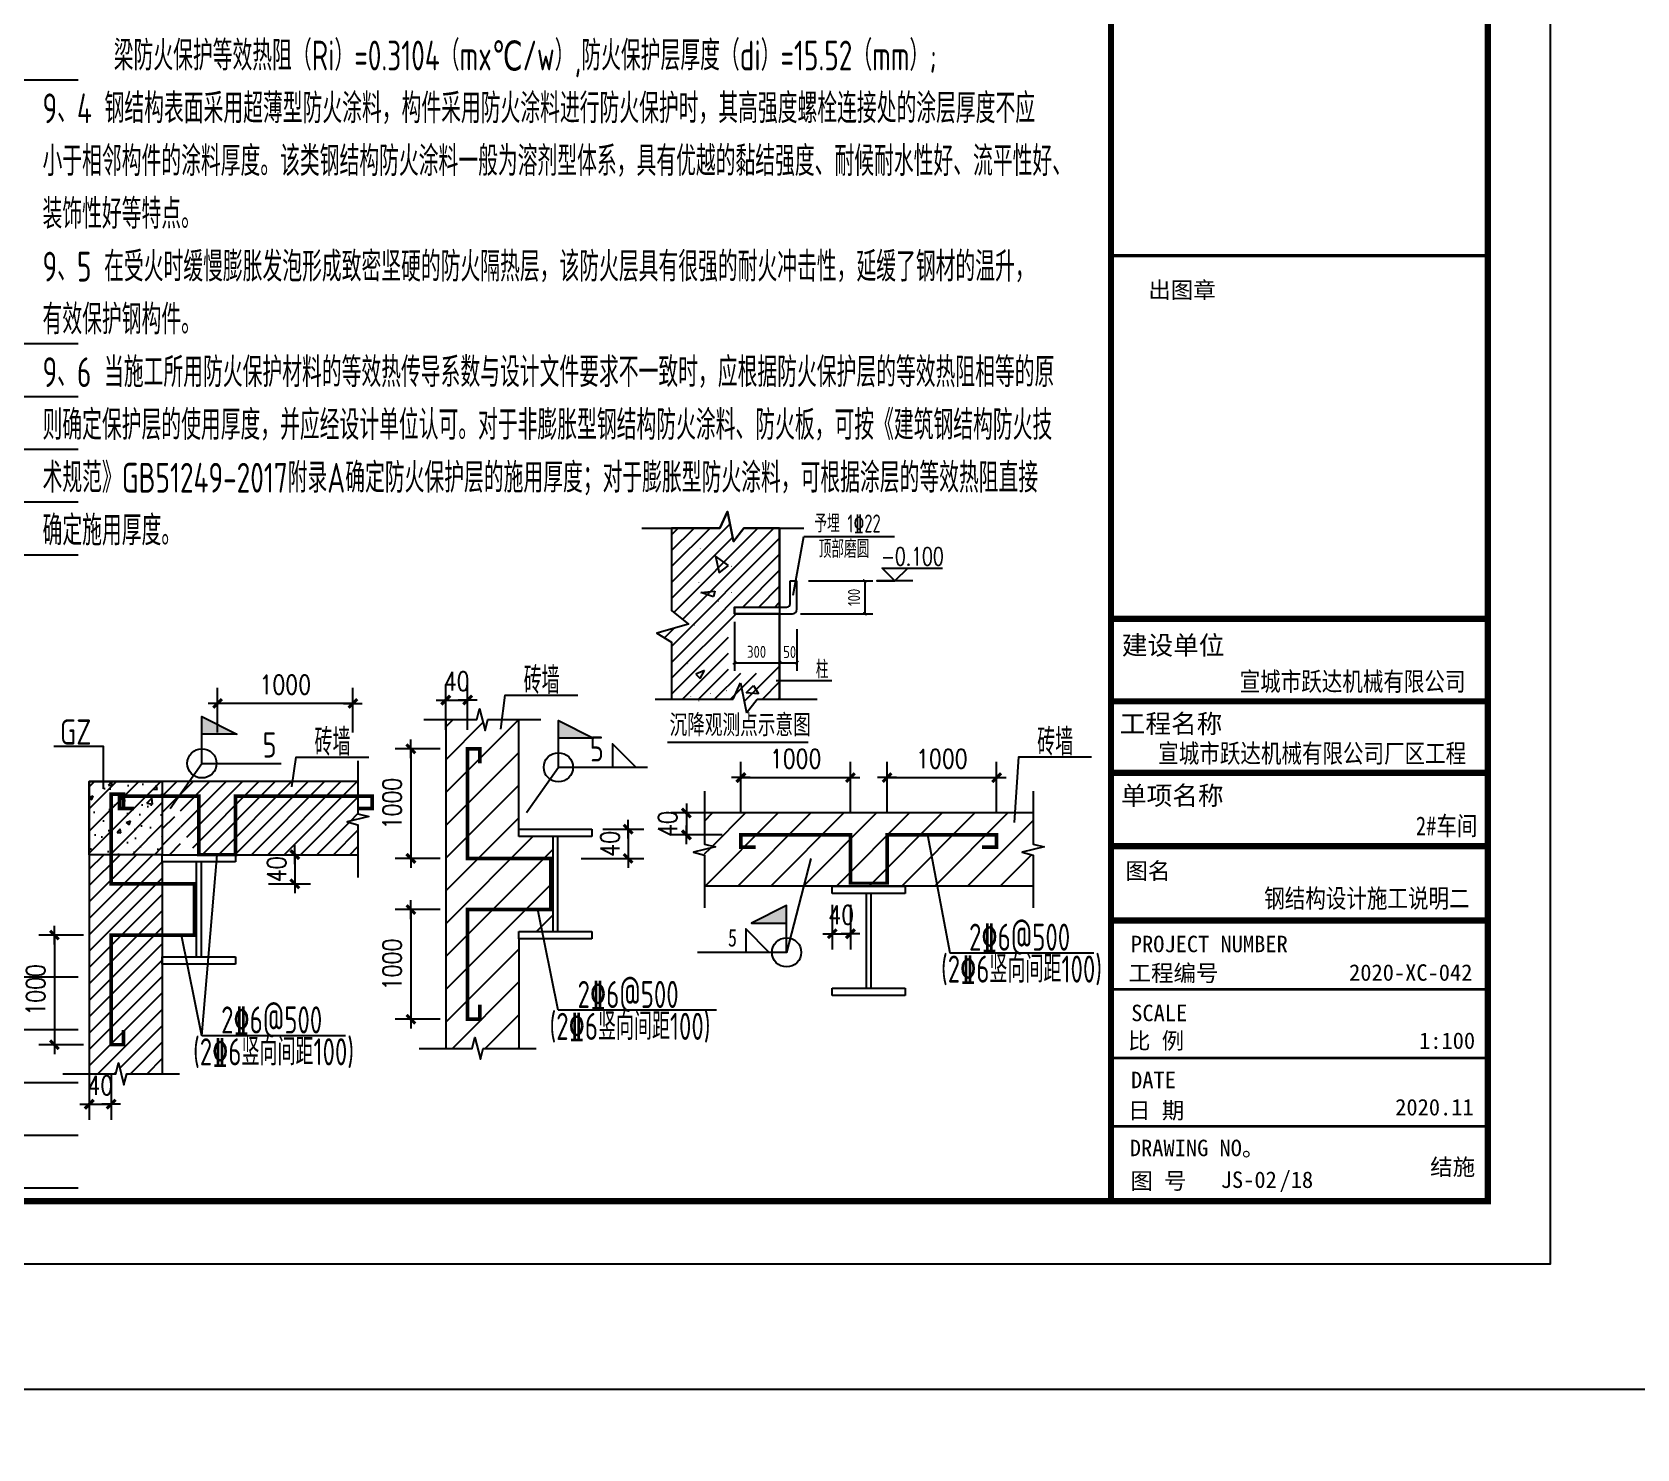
# Model space of a CAD drawing. Extents: x 69728788 to 150163257, y 20675998 to 43663798.
# Drawn here: x 75079007 to 75104611, y 21811338 to 21833936 of the extents above; entities that cross this region are included whole.
import ezdxf
from ezdxf.enums import TextEntityAlignment as Align

# ---------------------------------------------------------------- set-up
doc = ezdxf.new("R2010")
doc.units = 0
doc.header["$LTSCALE"] = 1000
doc.header["$MEASUREMENT"] = 0
doc.layers.get('0').update_dxf_attribs({"linetype": 'CONTINUOUS'})
doc.layers.get('DEFPOINTS').update_dxf_attribs({"linetype": 'CONTINUOUS'})
for name, color, linetype in [('10', 7, 'CONTINUOUS'), ('AXIS', 3, 'CONTINUOUS'), ('JZSM', 7, 'CONTINUOUS'), ('mb-标准层', 7, 'CONTINUOUS'), ('PUB_TITLE', 4, 'CONTINUOUS'), ('S', 2, 'CONTINUOUS'), ('S1', 2, 'CONTINUOUS'), ('SYMB', 7, 'CONTINUOUS'), ('TEXT', 7, 'CONTINUOUS'), ('图审改图', 114, 'CONTINUOUS'), ('图框', 253, 'CONTINUOUS'), ('底线', 250, 'CONTINUOUS'), ('钢梁', 97, 'CONTINUOUS')]:
    doc.layers.add(name, color=color, linetype=linetype)
doc.styles.add('-黑体', font='simhei.ttf')
doc.styles.add('CPX', font='atssdeng.shx', dxfattribs={"width": 0.8, "bigfont": 'atssdchn.shx'})
doc.styles.add('DIM_FONT', font='SIMPLEX.shx', dxfattribs={"width": 0.8})
doc.styles.add('HZS', font='atssdeng.shx', dxfattribs={"width": 0.7, "bigfont": 'atssdchn.shx'})
doc.styles.add('hztxt', font='romand_pkpm', dxfattribs={"bigfont": 'hztxt'})
doc.styles.add('LU', font='tssdeng.shx', dxfattribs={"width": 0.8, "bigfont": 'hztxt.shx'})
doc.styles.add('TSSD_Dimension', font='Tssdeng.shx', dxfattribs={"width": 0.7, "bigfont": 'hztxt.shx'})
doc.styles.add('TSSD_Label', font='tssdeng.shx', dxfattribs={"width": 0.6, "bigfont": 'hztxt.shx'})
doc.styles.add('宋体', font='', dxfattribs={"width": 0.8})
doc.styles.add('黑体', font='simhei.ttf', dxfattribs={"width": 0.6, "height": 4.3})
doc.styles.get('宋体').set_extended_font_data('SimSun')
doc.dimstyles.new('DIMN$0', dxfattribs={"dimtxt": 300, "dimasz": 1, "dimexe": 250, "dimexo": 300, "dimgap": 150, "dimtad": 1, "dimdec": 0, "dimdsep": 46, "dimtxsty": 'DIM_FONT', "dimblk": '_DIMX', "dimcen": 2.5, "dimclrt": 7, "dimadec": 0, "dimazin": 0, "dimtfac": 1, "dimtdec": 0, "dimtix": 1, "dimtmove": 2, "dimatfit": 3, "dimldrblk": '_DIMX', "dimfxl": 1, "dimtolj": 1, "dimtzin": 0, "dimarcsym": 0})
pattern_1 = [(45, (74873367.88, 21260629.28), (-130.79339, 130.79339), [])]

# ---------------------------------------------------------------- blocks, each defined once
blk = doc.blocks.new('_ArchTick')
at = {"color": 0, "linetype": 'ByBlock', "const_width": 0.4}
blk.add_lwpolyline([(-0.5, -0.5), (0.5, 0.5)], dxfattribs=at)
blk = doc.blocks.new('新块FHFHDFGFGF')
at = {"color": 7}
for p, q in [((75180, -34303), (75367, -33891)), ((75367, -33891), (75180, -34303)), ((75367, -33891), (75516, -34639)), ((75516, -34639), (75367, -33891)), ((73235, -34303), (75180, -34303)), ((73973, -35659), (75429, -34202)), ((73973, -34303), (73973, -36358)), ((73973, -34303), (73973, -36358)), ((73973, -35261), (74931, -34303)), ((73973, -34465), (74136, -34303)), ((73973, -34863), (74534, -34303)), ((75180, -34303), (73973, -34303)), ((74026, -36401), (76125, -34303)), ((74247, -36577), (76522, -34303)), ((75516, -34639), (75778, -34303)), ((75778, -34303), (75516, -34639)), ((75778, -34303), (77274, -34303)), ((76666, -34303), (75778, -34303)), ((76666, -34303), (76666, -38567)), ((76666, -36268), (76666, -34303)), ((73973, -36056), (75495, -34534)), ((73973, -37250), (76666, -34556)), ((77005, -35976), (77272, -34510)), ((77272, -34510), (79534, -34510)), ((73973, -37647), (76666, -34954)), ((75395, -35234), (75069, -34998)), ((75069, -34998), (75159, -35416)), ((75159, -35416), (75395, -35234)), ((75750, -36268), (76666, -35352)), ((74705, -35906), (75050, -35869)), ((75014, -36015), (74705, -35906)), ((75050, -35869), (75014, -36015)), ((76147, -36268), (76666, -35749)), ((76928, -35618), (77097, -35618)), ((76928, -36190), (76928, -35618)), ((77097, -36325), (77097, -35618)), ((77384, -35618), (78991, -35618)), ((78791, -35618), (78791, -36437)), ((73973, -36358), (74394, -36695)), ((73973, -36358), (74394, -36695)), ((75541, -36268), (75541, -36437)), ((75541, -36437), (75541, -36268)), ((75541, -36268), (76849, -36268)), ((75541, -36268), (76666, -36268)), ((76545, -36268), (76666, -36147)), ((74394, -36695), (73609, -36919)), ((74394, -36695), (73609, -36919)), ((73793, -37032), (74025, -36800)), ((73973, -38045), (75581, -36437)), ((75541, -36437), (76984, -36437)), ((76666, -36437), (75541, -36437)), ((75541, -36637), (75541, -37855)), ((76666, -38567), (76666, -36437)), ((76666, -36637), (76666, -37855)), ((77184, -36437), (78991, -36437)), ((73609, -36919), (73973, -37143)), ((73609, -36919), (73973, -37143)), ((73973, -38443), (75396, -37019)), ((73973, -37143), (73973, -38567)), ((73973, -37143), (73973, -38567)), ((77097, -36823), (77097, -37855)), ((74247, -38567), (75396, -37417)), ((74796, -37847), (74578, -37938)), ((74578, -37938), (74687, -38047)), ((74645, -38567), (75396, -37815)), ((74687, -38047), (74796, -37847)), ((75042, -38567), (75696, -37913)), ((75440, -38567), (76094, -37913)), ((75541, -37655), (76666, -37655)), ((75785, -38620), (76666, -37738)), ((76666, -37655), (77097, -37655)), ((75505, -38567), (75692, -38155)), ((75505, -38567), (75692, -38155)), ((75692, -38155), (75841, -38903)), ((75692, -38155), (75841, -38903)), ((75831, -38410), (76013, -38228)), ((76013, -38228), (76140, -38428)), ((76236, -38567), (76666, -38136)), ((77965, -38109), (76578, -38109)), ((73560, -38567), (75505, -38567)), ((74298, -38567), (75505, -38567)), ((76140, -38428), (75831, -38410)), ((75841, -38903), (76103, -38567)), ((75841, -38903), (76103, -38567)), ((76103, -38567), (77599, -38567)), ((76633, -38567), (76666, -38534))]:
    blk.add_line(p, q, dxfattribs=at)
at = {"color": 3}
blk.add_line((76666, -36935), (76666, -37855), dxfattribs=at)
at = {"color": 7}
for points in [[(76666, -38567), (76666, -36437), (75541, -36437), (75541, -36268), (76666, -36268), (76666, -34303), (75778, -34303), (75516, -34639), (75367, -33891), (75180, -34303), (73973, -34303), (73973, -36358), (74394, -36695), (73609, -36919), (73973, -37143), (73973, -38567)], [(79991, -35618), (79091, -35618), (79541, -35618), (79859, -35300), (79541, -35618), (79223, -35300), (80723, -35300)]]:
    blk.add_lwpolyline(points, dxfattribs=at)
at = {"color": 7, "const_width": 11.2}
for points in [[(74682, -34817, 1), (74693, -34817, 1)], [(74627, -35416, 1), (74638, -35416, 1)], [(75462, -35252, 1), (75474, -35252, 1)], [(74645, -35652, 1), (74657, -35652, 1)], [(75462, -35906, 1), (75474, -35906, 1)], [(75136, -36123, 1), (75147, -36123, 1)], [(74536, -36722, 1), (74548, -36722, 1)], [(74791, -37230, 1), (74802, -37230, 1)], [(74373, -37684, 1), (74384, -37684, 1)], [(75335, -38355, 1), (75347, -38355, 1)], [(74446, -38501, 1), (74457, -38501, 1)], [(74645, -38609, 1), (74657, -38609, 1)], [(74936, -38428, 1), (74947, -38428, 1)]]:
    blk.add_lwpolyline(points, format="xyb", close=True, dxfattribs=at)
at = {"const_width": 50}
blk.add_lwpolyline([(73871, -39638), (77384, -39638)], dxfattribs=at)
at = {"color": 7}
for centre, radius in [((76849, -36190), 78.8), ((76984, -36325), 112)]:
    blk.add_arc(centre, radius, 270, 0, dxfattribs=at)
at = {"color": 7, "xscale": 80, "yscale": 80, "zscale": 80}
for p, rotation in [((78791, -35618), 90), ((78791, -36437), 270), ((75541, -37655), 180), ((76666, -37655), 180)]:
    blk.add_blockref('_ArchTick', p, dxfattribs=dict(at, rotation=rotation))
for p in [(76666, -37655), (77097, -37655)]:
    blk.add_blockref('_ArchTick', p, dxfattribs=at)
at = {"color": 7}
for s, height, style, width, p in [('予埋 1%%13222', 450, 'TSSD_Label', 0.7, (77535, -34411)), ('顶部磨圆', 450, 'hztxt', 0.7, (77641, -35046)), ('300', 300, 'LU', 0.8, (75855, -37535)), ('50', 300, 'LU', 0.8, (76755, -37539)), ('柱', 450, 'hztxt', 0.7, (77570, -38049))]:
    blk.add_text(s, height=height, dxfattribs=dict(at, style=style, width=width)).set_placement(p)
at = {"color": 7, "style": 'hztxt', "width": 0.7}
blk.add_text('-0.100', height=450, dxfattribs=at).set_placement((79973, -35231), align=Align.CENTER)
at = {"color": 7, "insert": (78521, -36028), "char_height": 300, "attachment_point": 5, "rotation": 90, "style": 'LU'}
blk.add_mtext('\\A1;100', dxfattribs=at)
at = {"layer": 'mb-标准层', "style": 'TSSD_Dimension', "width": 0.8}
blk.add_text('沉降观测点示意图', height=550, dxfattribs=at).set_placement((73922, -39490))
blk = doc.blocks.new('_DIMX')
blk.add_line((-150, 0), (150, 0))
at = {"const_width": 50}
blk.add_lwpolyline([(-70, -70), (70, 70)], dxfattribs=at)
blk = doc.blocks.new('*D44')
at = {"layer": 'AXIS', "color": 3, "lineweight": -2}
for p, q in [((75085515, 21819939), (75084800, 21819939)), ((75085050, 21819938), (75085050, 21818192)), ((75085515, 21818191), (75084800, 21818191))]:
    blk.add_line(p, q, dxfattribs=at)
at = {"layer": 'DEFPOINTS', "color": 0}
for p in [(75085815, 21819939), (75085050, 21818191), (75085815, 21818191)]:
    blk.add_point(p, dxfattribs=at)
at = {"layer": 'AXIS', "color": 3, "lineweight": -2}
for p, rotation in [((75085050, 21819939), 90), ((75085050, 21818191), 270)]:
    blk.add_blockref('_DIMX', p, dxfattribs=dict(at, rotation=rotation))
at = {"layer": 'AXIS', "color": 7, "insert": (75084750, 21819065), "char_height": 300, "attachment_point": 5, "rotation": 90, "style": 'DIM_FONT'}
blk.add_mtext('\\A1;1000', dxfattribs=at)
blk = doc.blocks.new('*D45')
at = {"layer": 'AXIS', "color": 3, "lineweight": -2}
for p, q in [((75088113, 21821222), (75088766, 21821222)), ((75088516, 21821221), (75088516, 21820758)), ((75087765, 21820757), (75088766, 21820757))]:
    blk.add_line(p, q, dxfattribs=at)
at = {"layer": 'DEFPOINTS', "color": 0}
for p in [(75087813, 21821222), (75087465, 21820757), (75088516, 21820757)]:
    blk.add_point(p, dxfattribs=at)
at = {"layer": 'AXIS', "color": 3, "lineweight": -2}
for p, rotation in [((75088516, 21821222), 90), ((75088516, 21820757), 270)]:
    blk.add_blockref('_DIMX', p, dxfattribs=dict(at, rotation=rotation))
at = {"layer": 'AXIS', "color": 7, "insert": (75088226, 21820990), "char_height": 300, "attachment_point": 5, "rotation": 90, "style": 'DIM_FONT'}
blk.add_mtext('\\A1;40', dxfattribs=at)
blk = doc.blocks.new('*D46')
at = {"layer": 'AXIS', "color": 3, "lineweight": -2}
for p, q in [((75085606, 21822805), (75085606, 21823532)), ((75085956, 21822805), (75085956, 21823532)), ((75085605, 21823282), (75085604, 21823282)), ((75085606, 21823282), (75085956, 21823282)), ((75085957, 21823282), (75085958, 21823282))]:
    blk.add_line(p, q, dxfattribs=at)
at = {"layer": 'DEFPOINTS', "color": 0}
for p in [(75085956, 21823282), (75085606, 21822505), (75085956, 21822505)]:
    blk.add_point(p, dxfattribs=at)
at = {"layer": 'AXIS', "color": 3, "lineweight": -2}
blk.add_blockref('_DIMX', (75085606, 21823282), dxfattribs=at)
at = {"layer": 'AXIS', "color": 3, "lineweight": -2, "rotation": 180}
blk.add_blockref('_DIMX', (75085956, 21823282), dxfattribs=at)
at = {"layer": 'AXIS', "color": 7, "insert": (75085781, 21823582), "char_height": 300, "attachment_point": 5, "style": 'DIM_FONT'}
blk.add_mtext('\\A1;40', dxfattribs=at)
blk = doc.blocks.new('*D47')
at = {"layer": 'AXIS', "color": 3, "lineweight": -2}
for p, q in [((75085515, 21822505), (75084800, 21822505)), ((75085050, 21822504), (75085050, 21820758)), ((75085515, 21820757), (75084800, 21820757))]:
    blk.add_line(p, q, dxfattribs=at)
at = {"layer": 'DEFPOINTS', "color": 0}
for p in [(75085815, 21822505), (75085050, 21820757), (75085815, 21820757)]:
    blk.add_point(p, dxfattribs=at)
at = {"layer": 'AXIS', "color": 3, "lineweight": -2}
for p, rotation in [((75085050, 21822505), 90), ((75085050, 21820757), 270)]:
    blk.add_blockref('_DIMX', p, dxfattribs=dict(at, rotation=rotation))
at = {"layer": 'AXIS', "color": 7, "insert": (75084750, 21821631), "char_height": 300, "attachment_point": 5, "rotation": 90, "style": 'DIM_FONT'}
blk.add_mtext('\\A1;1000', dxfattribs=at)
blk = doc.blocks.new('*D48')
at = {"layer": 'AXIS', "color": 3, "lineweight": -2}
for p, q in [((75079828, 21819533), (75079113, 21819533)), ((75079363, 21819532), (75079363, 21817786)), ((75079828, 21817785), (75079113, 21817785))]:
    blk.add_line(p, q, dxfattribs=at)
at = {"layer": 'DEFPOINTS', "color": 0}
for p in [(75080128, 21819533), (75079363, 21817785), (75080128, 21817785)]:
    blk.add_point(p, dxfattribs=at)
at = {"layer": 'AXIS', "color": 3, "lineweight": -2}
for p, rotation in [((75079363, 21819533), 90), ((75079363, 21817785), 270)]:
    blk.add_blockref('_DIMX', p, dxfattribs=dict(at, rotation=rotation))
at = {"layer": 'AXIS', "color": 7, "insert": (75079063, 21818659), "char_height": 300, "attachment_point": 5, "rotation": 90, "style": 'DIM_FONT'}
blk.add_mtext('\\A1;1000', dxfattribs=at)
blk = doc.blocks.new('*D49')
at = {"layer": 'AXIS', "color": 3, "lineweight": -2}
for p, q in [((75082678, 21820816), (75083449, 21820816)), ((75083199, 21820815), (75083199, 21820352)), ((75082777, 21820351), (75083449, 21820351))]:
    blk.add_line(p, q, dxfattribs=at)
at = {"layer": 'DEFPOINTS', "color": 0}
for p in [(75082378, 21820816), (75082477, 21820351), (75083199, 21820351)]:
    blk.add_point(p, dxfattribs=at)
at = {"layer": 'AXIS', "color": 3, "lineweight": -2}
for p, rotation in [((75083199, 21820816), 90), ((75083199, 21820351), 270)]:
    blk.add_blockref('_DIMX', p, dxfattribs=dict(at, rotation=rotation))
at = {"layer": 'AXIS', "color": 7, "insert": (75082909, 21820583), "char_height": 300, "attachment_point": 5, "rotation": 90, "style": 'DIM_FONT'}
blk.add_mtext('\\A1;40', dxfattribs=at)
blk = doc.blocks.new('*D50')
at = {"layer": 'AXIS', "color": 3, "lineweight": -2}
for p, q in [((75079919, 21817313), (75079919, 21816586)), ((75080269, 21817313), (75080269, 21816586)), ((75079918, 21816836), (75079917, 21816836)), ((75079919, 21816836), (75080269, 21816836)), ((75080270, 21816836), (75080271, 21816836))]:
    blk.add_line(p, q, dxfattribs=at)
at = {"layer": 'DEFPOINTS', "color": 0}
for p in [(75079919, 21817613), (75080269, 21817613), (75080269, 21816836)]:
    blk.add_point(p, dxfattribs=at)
at = {"layer": 'AXIS', "color": 3, "lineweight": -2}
blk.add_blockref('_DIMX', (75079919, 21816836), dxfattribs=at)
at = {"layer": 'AXIS', "color": 3, "lineweight": -2, "rotation": 180}
blk.add_blockref('_DIMX', (75080269, 21816836), dxfattribs=at)
at = {"layer": 'AXIS', "color": 7, "insert": (75080094, 21817136), "char_height": 300, "attachment_point": 5, "style": 'DIM_FONT'}
blk.add_mtext('\\A1;40', dxfattribs=at)
blk = doc.blocks.new('*D51')
at = {"layer": 'AXIS', "color": 3, "lineweight": -2}
for p, q in [((75081967, 21822763), (75081967, 21823478)), ((75084125, 21822763), (75084125, 21823478)), ((75084124, 21823228), (75081968, 21823228))]:
    blk.add_line(p, q, dxfattribs=at)
at = {"layer": 'DEFPOINTS', "color": 0}
for p in [(75081967, 21823228), (75081967, 21822463), (75084125, 21822463)]:
    blk.add_point(p, dxfattribs=at)
at = {"layer": 'AXIS', "color": 3, "lineweight": -2, "rotation": 180}
blk.add_blockref('_DIMX', (75081967, 21823228), dxfattribs=at)
at = {"layer": 'AXIS', "color": 3, "lineweight": -2}
blk.add_blockref('_DIMX', (75084125, 21823228), dxfattribs=at)
at = {"layer": 'AXIS', "color": 7, "insert": (75083046, 21823528), "char_height": 300, "attachment_point": 5, "style": 'DIM_FONT'}
blk.add_mtext('\\A1;1000', dxfattribs=at)
blk = doc.blocks.new('*D53')
at = {"layer": 'AXIS', "color": 3, "lineweight": -2}
for p, q in [((75091772, 21820016), (75091772, 21819305)), ((75092063, 21820016), (75092063, 21819305)), ((75091771, 21819555), (75091770, 21819555)), ((75091772, 21819555), (75092063, 21819555)), ((75092064, 21819555), (75092065, 21819555))]:
    blk.add_line(p, q, dxfattribs=at)
at = {"layer": 'DEFPOINTS', "color": 0}
for p in [(75091772, 21820316), (75092063, 21820316), (75092063, 21819555)]:
    blk.add_point(p, dxfattribs=at)
at = {"layer": 'AXIS', "color": 3, "lineweight": -2}
blk.add_blockref('_DIMX', (75091772, 21819555), dxfattribs=at)
at = {"layer": 'AXIS', "color": 3, "lineweight": -2, "rotation": 180}
blk.add_blockref('_DIMX', (75092063, 21819555), dxfattribs=at)
at = {"layer": 'AXIS', "color": 7, "insert": (75091917, 21819855), "char_height": 300, "attachment_point": 5, "style": 'DIM_FONT'}
blk.add_mtext('\\A1;40', dxfattribs=at)
blk = doc.blocks.new('*D54')
at = {"layer": 'AXIS', "color": 3, "lineweight": -2}
for p, q in [((75090015, 21821481), (75089196, 21821481)), ((75089446, 21821482), (75089446, 21821483)), ((75089446, 21821481), (75089446, 21821131)), ((75090015, 21821131), (75089196, 21821131)), ((75089446, 21821130), (75089446, 21821129))]:
    blk.add_line(p, q, dxfattribs=at)
at = {"layer": 'DEFPOINTS', "color": 0}
for p in [(75090315, 21821481), (75089446, 21821131), (75090315, 21821131)]:
    blk.add_point(p, dxfattribs=at)
at = {"layer": 'AXIS', "color": 3, "lineweight": -2}
for p, rotation in [((75089446, 21821481), 270), ((75089446, 21821131), 90)]:
    blk.add_blockref('_DIMX', p, dxfattribs=dict(at, rotation=rotation))
at = {"layer": 'AXIS', "color": 7, "insert": (75089146, 21821306), "char_height": 300, "attachment_point": 5, "rotation": 90, "style": 'DIM_FONT'}
blk.add_mtext('\\A1;40', dxfattribs=at)

msp = doc.modelspace()

# ---------------------------------------------------------------- hatches: boundary and pattern name
at = {"layer": '10'}
h = msp.add_hatch(dxfattribs=at)
h.set_pattern_fill('钢筋混凝土', color=256, scale=100, style=0)
h.set_pattern_definition([(45, (74872556.2, 21260629.28), (-176.7767, 176.7767), []), (50, (74872556.2, 21260629.3), (717.2602, -62.75213), [75, -825]), (355, (74872556.2, 21260629.3), (-138.7513, 752.1921), [60, -660]), (100.4514, (74872615.96, 21260624.05), (578.5094, 689.43954), [63.7402, -701.1421]), (46.1842, (74872556.2, 21260829.3), (1067.241, -165.519), [112.5, -1237.5]), (96.6356, (74872645.1, 21260815.5), (934.6627, 974.1179), [95.6103, -1051.713]), (351.1842, (74872556.2, 21260829.3), (934.662, 974.1186), [90, -990]), (21, (74872656.2, 21260779.3), (596.90705, -402.6189), [75, -825]), (326, (74872656.2, 21260779.3), (243.3153, 725.15), [60, -660]), (71.4514, (74872705.9, 21260745.7), (840.2226, 322.5305), [63.7402, -701.1421]), (37.5, (74872556.2, 21260629.28), (12.15986, 332.89385), [0, -652, 0, -670, 0, -662.5]), (7.5, (74872556.2, 21260629.28), (263.06954, 394.41171), [0, -382, 0, -637, 0, -252.5]), (327.5, (74872333.2, 21260629.28), (533.82244, -22.55487), [0, -250, 0, -780, 0, -1035]), (317.5, (74872233.2, 21260629.3), (583.18617, 100.105), [0, -325, 0, -518, 0, -735])])
h.paths.add_polyline_path([(75081084.4, 21820815.9), (75079919.2, 21820815.9), (75079919.2, 21821981.1), (75081084.4, 21821981.1)])
at = {"layer": 'S'}
h = msp.add_hatch(dxfattribs=at)
h.set_pattern_fill('ANSI31', color=256, scale=116.5164, style=0)
h.set_pattern_definition([(45, (75036900.04, 21809722.06), (-261.5868, 261.5868), [])])
h.paths.add_polyline_path([(75086771.3, 21822969.8), (75086276.1, 21822969.8), (75086232.6, 21822795), (75086188.8, 21822969.8), (75085606.2, 21822969.8), (75085606.2, 21817726.5), (75086101.4, 21817726.5), (75086145, 21817901.3), (75086188.8, 21817726.5), (75086771.3, 21817726.5), (75086771.3, 21819474.3), (75086771.3, 21819590.8), (75087319, 21819590.8), (75087319, 21821105.5), (75086771.3, 21821105.5), (75086771.3, 21821222)])
h = msp.add_hatch(dxfattribs=at)
h.set_pattern_fill('ANSI31', color=256, scale=116.5164, style=0)
h.set_pattern_definition(pattern_1)
h.paths.add_polyline_path([(75084206.1, 21820815.9), (75084206.1, 21821294.2), (75084031.3, 21821337.8), (75084381, 21821425.4), (75084206.1, 21821469), (75084206.1, 21821981.1), (75081510.6, 21821981.1), (75081346.1, 21821748.1), (75081374.6, 21821748.1), (75081374.6, 21821264.6), (75081515.2, 21821021.9), (75081634.5, 21820815.9), (75081959.4, 21820815.9)])
h.paths.add_polyline_path([(75081374.6, 21821264.6), (75081207.9, 21821552.3), (75081346.1, 21821748.1), (75081084.4, 21821748.1), (75081084.4, 21820815.9), (75081374.6, 21820815.9)])
h.paths.add_polyline_path([(75081346.1, 21821748.1), (75081510.6, 21821981.1), (75081084.4, 21821981.1), (75081084.4, 21821748.1)])
h = msp.add_hatch(dxfattribs=at)
h.set_pattern_fill('ANSI31', color=256, scale=116.5164, style=0)
h.set_pattern_definition([(45, (75035548.36, 21803263.94), (-261.5868, 261.5868), [])])
h.paths.add_polyline_path([(75089733.3, 21821480.7), (75089733.3, 21820985.5), (75089908.1, 21820941.9), (75089733.3, 21820898.1), (75089733.3, 21820315.6), (75094976.5, 21820315.6), (75094976.5, 21820810.7), (75094801.7, 21820854.3), (75094976.5, 21820898.1), (75094976.5, 21821480.7)])
h = msp.add_hatch(dxfattribs=at)
h.set_pattern_fill('ANSI31', color=256, scale=116.5164, style=0)
h.set_pattern_definition(pattern_1)
h.paths.add_polyline_path([(75081084.4, 21820351), (75081084.4, 21820699.4), (75081084.4, 21820815.9), (75080268.8, 21820815.9), (75080268.8, 21820351)], flags=17)
h.paths.add_polyline_path([(75080268.8, 21820351), (75080268.8, 21820815.9), (75079919.2, 21820815.9), (75079919.2, 21817320.4), (75080341.6, 21817320.4), (75080385.2, 21817495.2), (75080472.8, 21817145.6), (75080516.4, 21817320.4), (75081084.4, 21817320.4), (75081084.4, 21820351)])

# ---------------------------------------------------------------- linework, layer by layer
at = {"layer": '10'}
msp.add_line((75081713, 21817928.8), (75081959.4, 21820815.9), dxfattribs=at)
msp.add_lwpolyline([(75080146.5, 21821868.5), (75080146.5, 21822541.7), (75079354.5, 21822541.7)], dxfattribs=at)
msp.add_lwpolyline([(75081084.4, 21820815.9), (75079919.2, 21820815.9), (75079919.2, 21821981.1), (75081084.4, 21821981.1)], close=True, dxfattribs=at)
at = {"layer": 'PUB_TITLE'}
for points in [[(75043830.5, 21814287.7), (75103230.5, 21814287.7), (75103230.5, 21856287.7), (75043830.5, 21856287.7)], [(75043830.5, 21728287.7), (75162630.5, 21728287.7), (75162630.5, 21812287.7), (75043830.5, 21812287.7)]]:
    msp.add_lwpolyline(points, close=True, dxfattribs=at)
at = {"layer": 'PUB_TITLE', "const_width": 100}
msp.add_lwpolyline([(75046330.5, 21815287.7), (75102230.5, 21815287.7), (75102230.5, 21855287.7), (75046330.5, 21855287.7)], close=True, dxfattribs=at)
at = {"layer": 'S'}
for p, q in [((75085606.2, 21822969.8), (75085606.2, 21817726.5)), ((75086771.3, 21821222), (75086771.3, 21822969.8)), ((75079919.2, 21821981.1), (75079919.2, 21817320.4)), ((75084206.1, 21821981.1), (75079919.2, 21821981.1)), ((75094976.5, 21821480.7), (75089733.3, 21821480.7)), ((75086771.3, 21821222), (75087936.5, 21821222)), ((75086771.3, 21821105.5), (75086771.3, 21821222)), ((75087936.5, 21821105.5), (75086771.3, 21821105.5)), ((75087319, 21819590.8), (75087319, 21821105.5)), ((75087388.9, 21821105.5), (75087388.9, 21819590.8)), ((75087936.5, 21821222), (75087936.5, 21821105.5)), ((75081084.4, 21820815.9), (75082249.5, 21820815.9)), ((75081084.4, 21820699.4), (75081084.4, 21820815.9)), ((75081084.4, 21820815.9), (75084206.1, 21820815.9)), ((75082249.5, 21820815.9), (75082249.5, 21820699.4)), ((75081084.4, 21820699.4), (75081084.4, 21817320.4)), ((75082249.5, 21820699.4), (75081084.4, 21820699.4)), ((75081632, 21819184.7), (75081632, 21820699.4)), ((75081701.9, 21820699.4), (75081701.9, 21819184.7)), ((75094976.5, 21820315.6), (75089733.3, 21820315.6)), ((75091772.3, 21820315.6), (75092937.5, 21820315.6)), ((75091772.3, 21820199), (75091772.3, 21820315.6)), ((75092937.5, 21820315.6), (75092937.5, 21820199)), ((75092937.5, 21820199), (75091772.3, 21820199)), ((75092320, 21818684.3), (75092320, 21820199)), ((75092389.9, 21820199), (75092389.9, 21818684.3)), ((75086771.3, 21819590.8), (75087936.5, 21819590.8)), ((75086771.3, 21819474.3), (75086771.3, 21819590.8)), ((75087936.5, 21819590.8), (75087936.5, 21819474.3)), ((75087936.5, 21819474.3), (75086771.3, 21819474.3)), ((75086771.3, 21819474.3), (75086771.3, 21817726.5)), ((75081084.4, 21819184.7), (75082249.5, 21819184.7)), ((75081084.4, 21819068.2), (75081084.4, 21819184.7)), ((75082249.5, 21819068.2), (75081084.4, 21819068.2)), ((75082249.5, 21819184.7), (75082249.5, 21819068.2)), ((75091772.3, 21818684.3), (75092937.5, 21818684.3)), ((75091772.3, 21818567.8), (75091772.3, 21818684.3)), ((75092937.5, 21818567.8), (75091772.3, 21818567.8)), ((75092937.5, 21818684.3), (75092937.5, 21818567.8))]:
    msp.add_line(p, q, dxfattribs=at)
at = {"layer": 'S1', "color": 6}
for points in [[(75086485.2, 21822815.7), (75086554.3, 21823358.8), (75087712.9, 21823358.8)], [(75083149.3, 21821898.6), (75083218.4, 21822372.2), (75084377, 21822372.2)], [(75094679, 21821326.7), (75094748.2, 21822374.7), (75095906.8, 21822374.7)]]:
    msp.add_lwpolyline(points, dxfattribs=at)
at = {"layer": 'SYMB'}
for p, q in [((75093291, 21821134.2), (75093646.4, 21819248.6)), ((75087400, 21818334.9), (75087078.1, 21819939.2)), ((75081713, 21817928.8), (75081391.2, 21819533.1)), ((75093646.4, 21819248.6), (75095948.6, 21819248.6)), ((75089925.7, 21818334.9), (75087400, 21818334.9)), ((75084008.5, 21817928.8), (75081713, 21817928.8))]:
    msp.add_line(p, q, dxfattribs=at)
for points in [[(75085256.6, 21822969.8), (75086101.4, 21822969.8), (75086145, 21823144.6), (75086232.6, 21822795), (75086276.1, 21822969.8), (75087120.9, 21822969.8)], [(75081716.3, 21822272.3), (75081716.3, 21823018), (75082275.5, 21822738.4), (75081716.3, 21822738.4)], [(75081716.3, 21822272.3), (75081716.3, 21823018), (75082275.5, 21822738.4), (75081716.3, 21822738.4)], [(75087403.2, 21822209.2), (75087403.2, 21822954.9), (75087962.5, 21822675.3), (75087403.2, 21822675.3)], [(75087403.2, 21822209.2), (75087403.2, 21822954.9), (75087962.5, 21822675.3), (75087403.2, 21822675.3)], [(75088641.1, 21822209.2), (75088268.2, 21822582), (75088268.2, 21822209.2)], [(75088641.1, 21822209.2), (75088268.2, 21822582), (75088268.2, 21822209.2)], [(75084206.1, 21822313.7), (75084206.1, 21821469), (75084381, 21821425.4), (75084031.3, 21821337.8), (75084206.1, 21821294.2), (75084206.1, 21820449.5)], [(75081207.9, 21821552.3), (75081716.3, 21822272.3), (75082980.7, 21822272.3)], [(75086894.8, 21821489.1), (75087403.2, 21822209.2), (75088827.5, 21822209.2)], [(75089733.3, 21821830.3), (75089733.3, 21820985.5), (75089908.1, 21820941.9), (75089558.5, 21820854.3), (75089733.3, 21820810.7), (75089733.3, 21819966)], [(75094976.5, 21821830.3), (75094976.5, 21820985.5), (75095151.3, 21820941.9), (75094801.7, 21820854.3), (75094976.5, 21820810.7), (75094976.5, 21819966)], [(75091430.9, 21820755.6), (75091044.9, 21819257.9), (75089620.6, 21819257.9)], [(75091044.9, 21819257.9), (75091044.9, 21820003.6), (75090485.6, 21819724), (75091044.9, 21819724)], [(75091044.9, 21819257.9), (75091044.9, 21820003.6), (75090485.6, 21819724), (75091044.9, 21819724)], [(75090765.2, 21819257.9), (75090392.4, 21819630.8), (75090392.4, 21819257.9)], [(75090765.2, 21819257.9), (75090392.4, 21819630.8), (75090392.4, 21819257.9)], [(75085183.8, 21817726.5), (75086028.5, 21817726.5), (75086072.1, 21817901.3), (75086159.7, 21817551.7), (75086203.3, 21817726.5), (75087048.1, 21817726.5)], [(75079496.8, 21817320.4), (75080341.6, 21817320.4), (75080385.2, 21817495.2), (75080472.8, 21817145.6), (75080516.4, 21817320.4), (75081361.1, 21817320.4)]]:
    msp.add_lwpolyline(points, dxfattribs=at)
for points in [[(75081632, 21820820.2, 0, 77.7, 0), (75081515.2, 21821021.9, 0, 0, 0), (75081207.9, 21821552.3, 0, 0, 0), (75081716.3, 21822272.3, 0, 0, 0), (75082980.7, 21822272.3, 0, 0, 0)], [(75087319, 21820757.1, 0, 77.7, 0), (75087202.1, 21820958.7, 0, 0, 0), (75086894.8, 21821489.1, 0, 0, 0), (75087403.2, 21822209.2, 0, 0, 0), (75088827.5, 21822209.2, 0, 0, 0)], [(75092647.3, 21820315.6, 0, 77.7, 0), (75092428.2, 21820394.8, 0, 0, 0), (75091430.9, 21820755.6, 0, 0, 0), (75091044.9, 21819257.9, 0, 0, 0), (75089620.6, 21819257.9, 0, 0, 0)]]:
    msp.add_lwpolyline(points, format="xyseb", dxfattribs=at)
for centre in [(75081716.3, 21822272.3), (75081716.3, 21822272.3), (75087403.2, 21822209.2), (75087403.2, 21822209.2), (75091044.9, 21819257.9), (75091044.9, 21819257.9)]:
    msp.add_circle(centre, 233, dxfattribs=at)
for points in [[(75081716.3, 21823018), (75082275.5, 21822738.4), (75081716.3, 21822738.4)], [(75081716.3, 21823018), (75082275.5, 21822738.4), (75081716.3, 21822738.4)], [(75087403.2, 21822954.9), (75087962.5, 21822675.3), (75087403.2, 21822675.3)], [(75087403.2, 21822954.9), (75087962.5, 21822675.3), (75087403.2, 21822675.3)], [(75091044.9, 21820003.6), (75090485.6, 21819724), (75091044.9, 21819724)], [(75091044.9, 21820003.6), (75090485.6, 21819724), (75091044.9, 21819724)]]:
    msp.add_solid(points, dxfattribs=at)
at = {"layer": '图框', "color": 4}
for points, const_width in [([(75096221.3, 21855287.7), (75096221.3, 21815287.7)], 98.6), ([(75096221.3, 21824579), (75102208.7, 21824579)], 99.6), ([(75096221.3, 21823262), (75102210.5, 21823262)], 99.6), ([(75096221.3, 21822122.6), (75102230.5, 21822122.6)], 99.6), ([(75096221.3, 21820951.9), (75102230.5, 21820951.9)], 99.6), ([(75096221.3, 21819767.3), (75102230.5, 21819767.3)], 99.6), ([(75096221.3, 21818668.5), (75102230.5, 21818668.5)], 40.3), ([(75096221.3, 21817571.5), (75102230.5, 21817571.5)], 40.3), ([(75096221.3, 21816482.9), (75102230.5, 21816482.9)], 40.3)]:
    msp.add_lwpolyline(points, dxfattribs=dict(at, const_width=const_width))
at = {"layer": '图框', "color": 0, "const_width": 50}
msp.add_lwpolyline([(75096221.3, 21830370.1), (75102230.5, 21830370.1)], dxfattribs=at)
at = {"layer": '底线'}
for p, q in [((75079743.5, 21833172.1), (75046330.5, 21833172.1)), ((75079743.5, 21828963.1), (75046330.5, 21828963.1)), ((75079743.5, 21828121.3), (75046330.5, 21828121.3)), ((75079743.5, 21827279.5), (75046330.5, 21827279.5)), ((75079743.5, 21826437.7), (75046330.5, 21826437.7)), ((75079743.5, 21825595.9), (75046330.5, 21825595.9)), ((75079743.5, 21818861.5), (75061977.5, 21818861.5)), ((75079743.5, 21818019.7), (75061977.5, 21818019.7)), ((75079743.5, 21817177.9), (75061977.5, 21817177.9)), ((75079743.5, 21816336.1), (75061977.5, 21816336.1)), ((75079743.5, 21815494.3), (75061977.5, 21815494.3))]:
    msp.add_line(p, q, dxfattribs=at)
at = {"layer": '钢梁'}
for points in [[(75086150.7, 21822271.3, 58.3, 58.3, 0), (75086150.7, 21822504.8, 58.3, 58.3, 0), (75085955.7, 21822504.8, 58.3, 58.3, 0), (75085955.7, 21820757.1, 58.3, 58.3, 0), (75087280.4, 21820757.1, 52.5, 52.5, 0), (75087280.4, 21819939.2, 58.3, 58.3, 0), (75085955.7, 21819939.2, 58.3, 58.3, 0), (75085955.7, 21818191.5, 58.3, 58.3, 0), (75086150.7, 21818191.5, 58.3, 58.3, 0), (75086150.7, 21818425, 58.3, 58.3, 0)], [(75080463.7, 21818018.9, 58.3, 58.3, 0), (75080463.7, 21817785.4, 58.3, 58.3, 0), (75080268.8, 21817785.4, 58.3, 58.3, 0), (75080268.8, 21819533.1, 58.3, 58.3, 0), (75081593.4, 21819533.1, 52.5, 52.5, 0), (75081593.4, 21820351, 58.3, 58.3, 0), (75080268.8, 21820351, 58.3, 58.3, 0), (75080268.8, 21821782.5, 58.3, 58.3, 0), (75080463.7, 21821782.5, 58.3, 58.3, 0), (75080463.7, 21821549, 58.3, 58.3, 0)], [(75080634.7, 21821553.1, 58.3, 58.3, 0), (75080401.2, 21821553.1, 58.3, 58.3, 0), (75080401.2, 21821748.1, 58.3, 58.3, 0), (75081668.8, 21821748.1, 58.3, 58.3, 0), (75081668.8, 21820815.9, 52.5, 52.5, 0), (75082253.6, 21820815.9, 58.3, 58.3, 0), (75082253.6, 21821748.1, 58.3, 58.3, 0), (75084431.3, 21821748.1, 58.3, 58.3, 0), (75084431.3, 21821553.1, 58.3, 58.3, 0), (75084197.7, 21821553.1, 58.3, 58.3, 0)], [(75090548.3, 21820936.2, 58.3, 58.3, 0), (75090314.8, 21820936.2, 58.3, 58.3, 0), (75090314.8, 21821131.2, 58.3, 58.3, 0), (75092062.5, 21821131.2, 58.3, 58.3, 0), (75092062.5, 21820361.6, 52.5, 52.5, 0), (75092647.3, 21820361.6, 58.3, 58.3, 0), (75092647.3, 21821131.2, 58.3, 58.3, 0), (75094395.1, 21821131.2, 58.3, 58.3, 0), (75094395.1, 21820936.2, 58.3, 58.3, 0), (75094161.5, 21820936.2, 58.3, 58.3, 0)]]:
    msp.add_lwpolyline(points, format="xyseb", dxfattribs=at)

# ---------------------------------------------------------------- block references
at = {"xscale": 0.6400000005960464, "yscale": 0.6400000005960464, "zscale": 0.6400000000000001}
msp.add_blockref('新块FHFHDFGFGF', (75041866.7, 21847977.7), dxfattribs=at)

# ---------------------------------------------------------------- texts
at = {"insert": (75098357.4, 21823430.6), "char_height": 1.667, "width": 29.39, "attachment_point": 1}
msp.add_mtext('宣城嘉怡纸箱包装有限公司', dxfattribs=at)
at = {"layer": 'JZSM', "style": 'CPX', "width": 0.8}
msp.add_text('GZ', height=401.77, dxfattribs=at).set_placement((75079702.9, 21822773.1), align=Align.MIDDLE)
for p in [(75082907.7, 21822365.5), (75082907.7, 21822365.5), (75088128.4, 21822302.4), (75088128.4, 21822302.4)]:
    msp.add_text('5', height=401.8, dxfattribs=at).set_placement(p, align=Align.RIGHT)
at = {"layer": 'S1', "color": 6, "style": 'HZS', "width": 0.7}
for s, p in [('砖墙', (75087136.5, 21823617.9)), ('砖墙', (75083800.6, 21822631.3)), ('砖墙', (75095330.4, 21822633.8)), ('2%%1326@500', (75094762.4, 21819502.6)), ('(2%%1326竖向间距100)', (75094792.6, 21818992.8)), ('2%%1326@500', (75088516, 21818588.9)), ('2%%1326@500', (75082829.1, 21818182.8)), ('(2%%1326竖向间距100)', (75088546.2, 21818079.1)), ('(2%%1326竖向间距100)', (75082859.2, 21817673))]:
    msp.add_text(s, height=432, dxfattribs=at).set_placement(p, align=Align.MIDDLE)
at = {"layer": 'SYMB', "width": 0.75}
msp.add_text('5', height=279.6, dxfattribs=at).set_placement((75090252.5, 21819351.1), align=Align.RIGHT)
msp.add_text('5', height=279.6, dxfattribs=at).set_placement((75090252.5, 21819351.1), align=Align.RIGHT)
at = {"layer": 'TEXT', "color": 3, "style": '-黑体', "width": 0.8}
for s, p in [('宣城市跃达机械有限公司', (75098273, 21823428.4)), ('宣城市跃达机械有限公司厂区工程', (75096973.6, 21822281.3)), ('2#车间', (75101084.7, 21821125.5)), ('钢结构设计施工说明二', (75098665.3, 21819969.4))]:
    msp.add_text(s, height=300.15, dxfattribs=at).set_placement(p)
at = {"layer": '图审改图', "style": 'HZS', "width": 0.7}
for s, p in [('梁防火保护等效热阻（Ri）=0.3104（mx℃/w）,防火保护层厚度（di）=15.52（mm）;', (75080309, 21833325.4)), ('9、4 钢结构表面采用超薄型防火涂料，构件采用防火涂料进行防火保护时，其高强度螺栓连接处的涂层厚度不应', (75079173.3, 21832483.6)), ('小于相邻构件的涂料厚度。该类钢结构防火涂料一般为溶剂型体系，具有优越的黏结强度、耐候耐水性好、流平性好、', (75079173.3, 21831641.8)), ('装饰性好等特点。', (75079173.3, 21830800)), ('9、5 在受火时缓慢膨胀发泡形成致密坚硬的防火隔热层，该防火层具有很强的耐火冲击性，延缓了钢材的温升，', (75079173.3, 21829958.2)), ('有效保护钢构件。', (75079173.3, 21829116.4)), ('9、6 当施工所用防火保护材料的等效热传导系数与设计文件要求不一致时，应根据防火保护层的等效热阻相等的原', (75079173.3, 21828274.6)), ('则确定保护层的使用厚度，并应经设计单位认可。对于非膨胀型钢结构防火涂料、防火板，可按《建筑钢结构防火技', (75079173.3, 21827432.8)), ('术规范》GB51249-2017附录A确定防火保护层的施用厚度；对于膨胀型防火涂料，可根据涂层的等效热阻直接', (75079173.3, 21826591)), ('确定施用厚度。', (75079173.3, 21825749.2))]:
    msp.add_text(s, height=475, dxfattribs=at).set_placement(p)
at = {"layer": '图框', "color": 4}
for s, height, style, p in [('出图章', 262.94, '黑体', (75096816.4, 21829689.7)), ('建设单位', 300, '黑体', (75096392.9, 21824006.3)), ('工程名称', 300, '黑体', (75096359.7, 21822754.8)), ('单项名称', 300, '黑体', (75096379.7, 21821608.9)), ('图名', 262.94, '黑体', (75096448.9, 21820426.8)), ('工程编号', 262.94, '黑体', (75096500.4, 21818795.5)), ('2020-XC-042', 262.944, '宋体', (75100018.7, 21818804.6)), ('SCALE', 262.94, '黑体', (75096542.3, 21818160)), ('比 例', 262.94, '黑体', (75096491.5, 21817717)), ('1:100', 262.94, '宋体', (75101135.2, 21817718.1)), ('DATE', 262.94, '黑体', (75096540.9, 21817091.4)), ('日 期', 262.94, '黑体', (75096491.5, 21816604.2)), ('2020.11', 262.94, '宋体', (75100754.6, 21816656.6)), ('DRAWING NO。', 262.944, '黑体', (75096520.2, 21816006.7)), ('图 号', 262.94, '黑体', (75096528.9, 21815481.6))]:
    msp.add_text(s, height=height, dxfattribs=dict(at, style=style)).set_placement(p)
at = {"layer": '图框', "color": 0, "style": '黑体'}
msp.add_text('PROJECT NUMBER', height=262.944, dxfattribs=at).set_placement((75096535.9, 21819260.3))
at = {"layer": '图框', "color": 3, "style": '宋体'}
for s, p in [('结施', (75101312.5, 21815704.1)), ('JS-02', (75097971.1, 21815500)), ('/18', (75098908.8, 21815500))]:
    msp.add_text(s, height=262.94, dxfattribs=at).set_placement(p)

# ---------------------------------------------------------------- dimensions: what is measured, and where the dimension line sits
at = {"layer": 'AXIS'}
for base, p1, p2, text, picture, middle in [((75081967, 21823228), (75084125.1, 21822463.2), (75081967, 21822463.2), '1000', '*D51', (75083046.1, 21823528)), ((75085955.7, 21823282), (75085606.2, 21822504.8), (75085955.7, 21822504.8), '40', '*D46', (75085780.9, 21823582)), ((75092062.5, 21819555.1), (75091772.3, 21820315.6), (75092062.5, 21820315.6), '40', '*D53', (75091917.4, 21819855.1)), ((75080268.8, 21816836.2), (75079919.2, 21817613.4), (75080268.8, 21817613.4), '40', '*D50', (75080094, 21817136.2))]:
    dim = msp.add_linear_dim(base=base, p1=p1, p2=p2, text=text, dimstyle='DIMN$0', override={"dimblk1": '_DIMX', "dimblk2": '_DIMX', "dimcen": 0.09, "dimclrd": 3, "dimclre": 3}, dxfattribs=at)
    dim.commit()
    dim.dimension.update_dxf_attribs({"geometry": picture, "text_midpoint": middle})
for base, p1, p2, text, picture, middle in [((75085050.4, 21820757.1), (75085815.2, 21822504.8), (75085815.2, 21820757.1), '1000', '*D47', (75084750.4, 21821630.9)), ((75089446.3, 21821131.2), (75090314.8, 21821480.7), (75090314.8, 21821131.2), '40', '*D54', (75089146.3, 21821305.9)), ((75085050.4, 21818191.5), (75085815.2, 21819939.2), (75085815.2, 21818191.5), '1000', '*D44', (75084750.4, 21819065.4)), ((75079363.5, 21817785.4), (75080128.3, 21819533.1), (75080128.3, 21817785.4), '1000', '*D48', (75079063.5, 21818659.3))]:
    dim = msp.add_linear_dim(base=base, p1=p1, p2=p2, angle=90, text=text, dimstyle='DIMN$0', override={"dimblk1": '_DIMX', "dimblk2": '_DIMX', "dimcen": 0.09, "dimclrd": 3, "dimclre": 3}, dxfattribs=at)
    dim.commit()
    dim.dimension.update_dxf_attribs({"geometry": picture, "text_midpoint": middle})
for base, p1, p2 in [((75092062.5, 21822045), (75090314.8, 21821198.6), (75092062.5, 21821198.6)), ((75094395.1, 21822045), (75092647.3, 21821198.6), (75094395.1, 21821198.6))]:
    msp.add_linear_dim(base=base, p1=p1, p2=p2, text='1000', dimstyle='DIMN$0', override={"dimblk1": '_DIMX', "dimblk2": '_DIMX', "dimcen": 0.09, "dimclrd": 3, "dimclre": 3}, dxfattribs=at).render()
for base, p1, p2, picture, middle in [((75088516.3, 21820757.1), (75087813.1, 21821222), (75087465, 21820757.1), '*D45', (75088226.4, 21820989.6)), ((75083198.9, 21820351), (75082378.1, 21820815.9), (75082477.4, 21820351), '*D49', (75082909, 21820583.4))]:
    dim = msp.add_linear_dim(base=base, p1=p1, p2=p2, angle=90, text='40', dimstyle='DIMN$0', override={"dimblk1": '_DIMX', "dimblk2": '_DIMX', "dimcen": 0.09, "dimclrd": 3, "dimclre": 3}, dxfattribs=at)
    dim.commit()
    dim.dimension.update_dxf_attribs({"geometry": picture, "text_midpoint": middle, "dimtype": 160})

doc.saveas('drawing.dxf')
